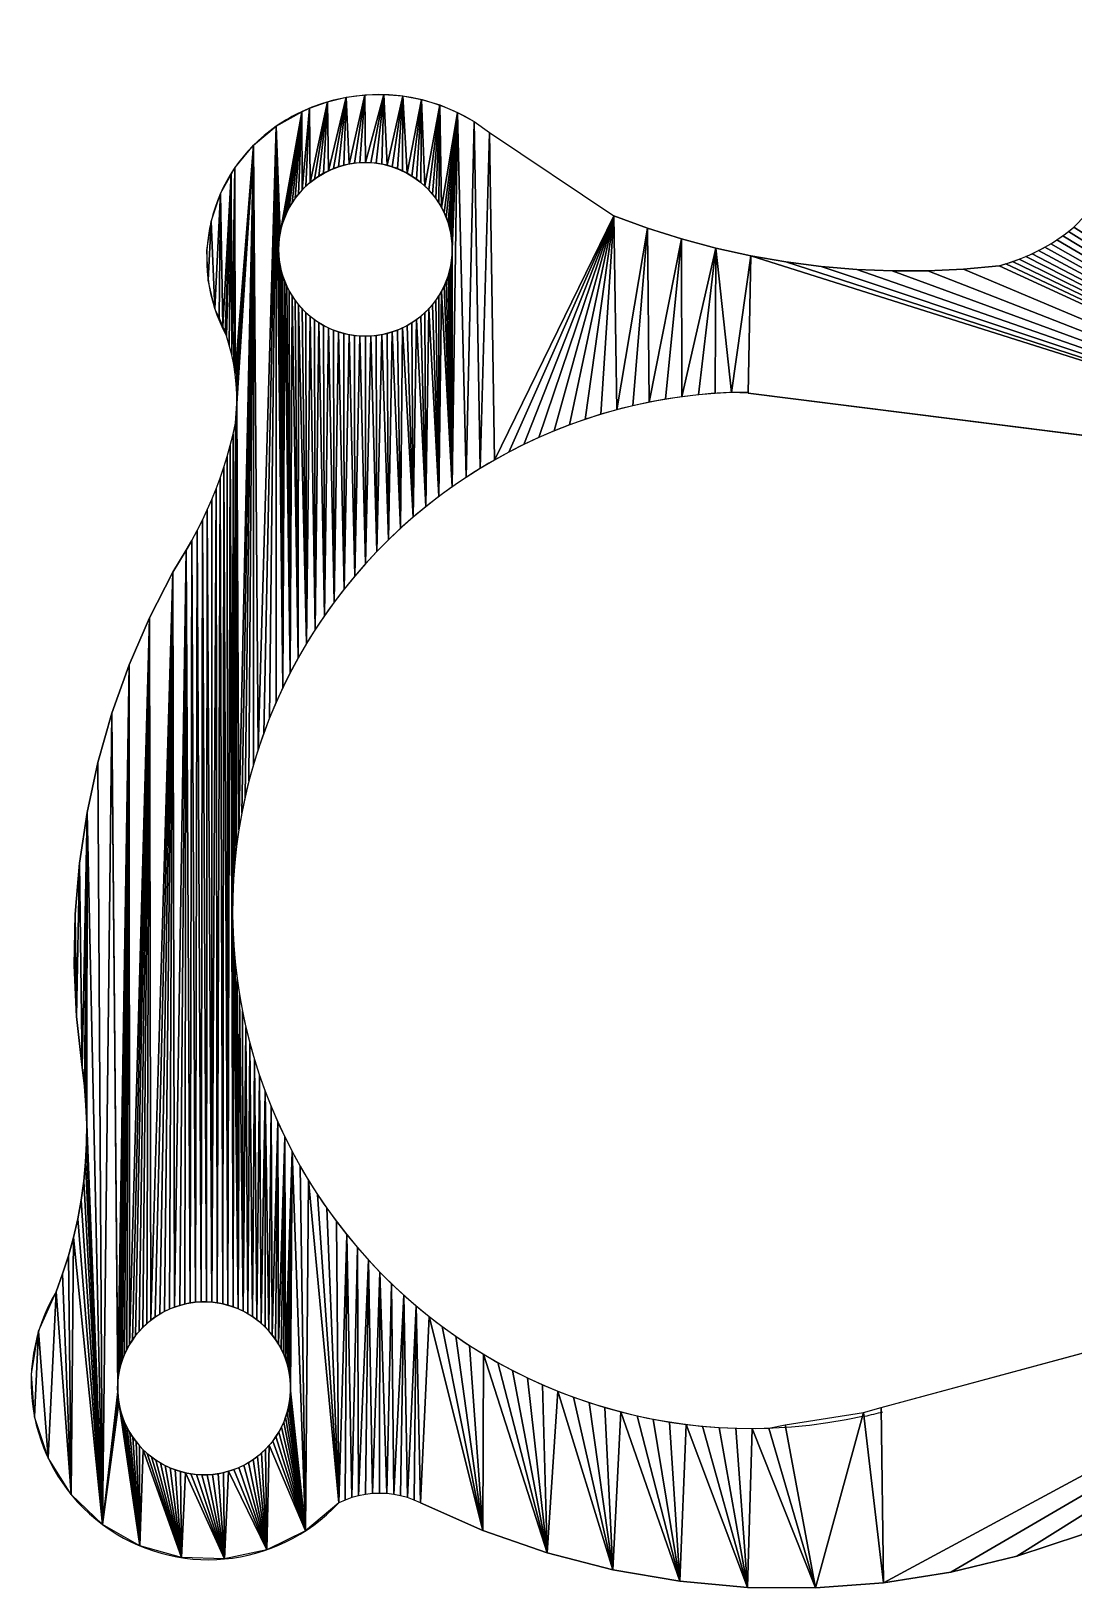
# Model space of a CAD drawing. Extents: x 1.808 to 2.397, y 1.744 to 2.03.
# Drawn here: x 1.8179 to 1.8911, y 1.9181 to 2.0275 of the extents above; entities that cross this region are included whole.
import ezdxf

# ---------------------------------------------------------------- set-up
doc = ezdxf.new("R2010")
doc.units = 0
doc.header["$MEASUREMENT"] = 0
doc.layers.get('0').update_dxf_attribs({"color": 13, "linetype": 'CONTINUOUS'})

msp = doc.modelspace()

# ---------------------------------------------------------------- linework, layer by layer
for p, q in [((1.848998018759674, 2.021133416257019), (1.850093507862874, 2.020367829592129)), ((1.850093507862874, 2.020367829592129), (1.858826187484876, 2.014502253714623)), ((1.861177695088287, 2.013643285946933), (1.858826187484876, 2.014502253714623)), ((1.891971176921931, 2.014588308303705), (1.891122952874388, 2.013717543570734)), ((1.86356498008532, 2.01288943982352), (1.861177695088287, 2.013643285946933)), ((1.865983345703889, 2.012242198469964), (1.86356498008532, 2.01288943982352)), ((1.868428034023541, 2.011702835276378), (1.865983345703889, 2.012242198469964)), ((1.870894235336231, 2.011272411392137), (1.868428034023541, 2.011702835276378)), ((1.873377097609005, 2.010951773638168), (1.870894235336231, 2.011272411392137)), ((1.875871736029944, 2.010741552840891), (1.873377097609005, 2.010951773638168)), ((1.8783732426186, 2.010642162591129), (1.875871736029944, 2.010741552840891)), ((1.880876695882011, 2.010653798430412), (1.8783732426186, 2.010642162591129)), ((1.883377170497303, 2.010776437466247), (1.880876695882011, 2.010653798430412)), ((1.885869747001833, 2.011009838417185), (1.883377170497303, 2.010776437466247)), ((1.831804529798362, 2.005421001916003), (1.831610786232863, 2.006087660494507)), ((1.831978079646193, 2.004752252519139), (1.831804529798362, 2.005421001916003)), ((1.832118446024368, 2.004075759662291), (1.831978079646193, 2.004752252519139)), ((1.832225287503031, 2.003393168859595), (1.832118446024368, 2.004075759662291)), ((1.832298344198928, 2.002706140457946), (1.832225287503031, 2.003393168859595)), ((1.83233743840756, 2.00201634559834), (1.832298344198928, 2.002706140457946)), ((1.832342475035427, 2.001325462150957), (1.83233743840756, 2.00201634559834)), ((1.868251056157598, 2.002047938283176), (1.919238090084329, 1.99562916585069)), ((1.832250409416216, 1.999947150125369), (1.832342475035427, 2.001325462150957)), ((1.831880864400223, 1.998385439207369), (1.832076487463322, 1.999163727117848)), ((1.832076487463322, 1.999163727117848), (1.832250409416216, 1.999947150125369)), ((1.831663691290162, 1.997612887400253), (1.831880864400223, 1.998385439207369)), ((1.831425135837673, 1.996846668273305), (1.831663691290162, 1.997612887400253)), ((1.83088463114022, 1.995335589459254), (1.831165382259076, 1.996087373513137)), ((1.831165382259076, 1.996087373513137), (1.831425135837673, 1.996846668273305)), ((1.830583099281589, 1.994591896651272), (1.83088463114022, 1.995335589459254)), ((1.829918640603225, 1.993131075247064), (1.830261019530887, 1.993856869380621)), ((1.830261019530887, 1.993856869380621), (1.830583099281589, 1.994591896651272)), ((1.829556226889064, 1.992415074720388), (1.829918640603225, 1.993131075247064)), ((1.829174058250045, 1.991709420707601), (1.828772429802875, 1.991014658125968)), ((1.829174058250045, 1.991709420707601), (1.829556226889064, 1.992415074720388)), ((1.828772429802875, 1.991014658125968), (1.827850444323914, 1.989469697647353)), ((1.827850444323914, 1.989469697647353), (1.826210700717329, 1.986266717578691)), ((1.826210700717329, 1.986266717578691), (1.824782085346772, 1.982964158186554)), ((1.824782085346772, 1.982964158186554), (1.8235706105607, 1.97957591833992)), ((1.8235706105607, 1.97957591833992), (1.822581374868277, 1.976116257495212)), ((1.822581374868277, 1.976116257495212), (1.821818541482226, 1.972599735685139)), ((1.821818541482226, 1.972599735685139), (1.821285320797888, 1.969041152242619)), ((1.821285320797888, 1.969041152242619), (1.820983956882228, 1.965455483517551)), ((1.820983956882228, 1.965455483517551), (1.820915718029646, 1.961857819848641)), ((1.820915718029646, 1.961857819848641), (1.821080891424338, 1.958263302055493)), ((1.821080891424338, 1.958263302055493), (1.821478781931685, 1.954687057718238)), ((1.821478781931685, 1.954687057718238), (1.821640995277386, 1.953360091381957)), ((1.821640995277386, 1.953360091381957), (1.821745735228256, 1.952027356460889)), ((1.821745735228256, 1.952027356460889), (1.8217928062434, 1.950691341061771)), ((1.8217928062434, 1.950691341061771), (1.821782120445096, 1.94935453941573)), ((1.821782120445096, 1.94935453941573), (1.821713697782852, 1.948019447221747)), ((1.821713697782852, 1.948019447221747), (1.821587665996165, 1.946688556987398)), ((1.821587665996165, 1.946688556987398), (1.821404260376038, 1.945364353375543)), ((1.821404260376038, 1.945364353375543), (1.821163823325715, 1.94404930856567)), ((1.821163823325715, 1.94404930856567), (1.82086680372144, 1.942745877638529)), ((1.82086680372144, 1.942745877638529), (1.820513756074442, 1.941456493992713)), ((1.877601841973346, 1.930793670463733), (1.923628895144103, 1.94324128348556)), ((1.820513756074442, 1.941456493992713), (1.820105339495711, 1.94018356480169)), ((1.820105339495711, 1.94018356480169), (1.819642316465482, 1.938929466519808)), ((1.839945372455462, 1.924294366475497), (1.839492199689307, 1.924092462804315)), ((1.84041260138687, 1.924461183063638), (1.839945372455462, 1.924294366475497)), ((1.840891174426945, 1.92459194427247), (1.84041260138687, 1.924461183063638)), ((1.841378313671588, 1.924685891091214), (1.840891174426945, 1.92459194427247)), ((1.84187119149368, 1.924742478200281), (1.841378313671588, 1.924685891091214)), ((1.842366946956209, 1.924761377136615), (1.84187119149368, 1.924742478200281)), ((1.842862702418739, 1.924742478200281), (1.842366946956209, 1.924761377136615)), ((1.843355580240831, 1.924685891091214), (1.842862702418739, 1.924742478200281)), ((1.843842719485473, 1.92459194427247), (1.843355580240831, 1.924685891091214)), ((1.844321292525549, 1.924461183063638), (1.843842719485473, 1.92459194427247)), ((1.844788521456956, 1.924294366475497), (1.844321292525549, 1.924461183063638)), ((1.845241694223111, 1.924092462804315), (1.844788521456956, 1.924294366475497)), ((1.845241694223111, 1.924092462804315), (1.849610449191661, 1.922160640324412)), ((1.849610449191661, 1.922160640324412), (1.854122429724958, 1.920592204882245)), ((1.887113589099638, 1.920348623599636), (1.8916482367184, 1.921850265715036)), ((1.854122429724958, 1.920592204882245), (1.858747468160777, 1.919397643231975)), ((1.858747468160777, 1.919397643231975), (1.863454640917715, 1.918584942361158)), ((1.882471416394388, 1.919222483890841), (1.887113589099638, 1.920348623599636)), ((1.863454640917715, 1.918584942361158), (1.868212475254101, 1.918159536088755)), ((1.872989159698648, 1.918124268733934), (1.877752756745906, 1.918479376098611)), ((1.877752756745906, 1.918479376098611), (1.882471416394388, 1.919222483890841)), ((1.868212475254101, 1.918159536088755), (1.872989159698648, 1.918124268733934))]:
    msp.add_line(p, q)
for centre, radius in [((1.841370144208369, 2.012157711867509), 0.006099062001849362), ((1.830043268504168, 1.932141873195938), 0.006075668495410443)]:
    msp.add_circle(centre, radius)
at = {"extrusion": (0, 0, -1)}
msp.add_arc((-1.842299899921748, 2.010382411524709), 0.01266684249215758, 64.77166343660913, 121.9238387086679, dxfattribs=at)
for centre, radius, start, end in [((1.841522183535898, 2.01150952612846), 0.01129745207784717, 114.0966514919347, 124.6059272677603), ((1.841522183535898, 2.01150952612846), 0.01129745207784717, 124.6059272677603, 208.6801334743714), ((1.8825396418775, 2.023920271932646), 0.01333300017611411, 284.4635547701477, 310.0730982979246), ((1.868437127745369, 1.965726226544562), 0.03640000000000004, 90.29351654684848, 282.6380870230505), ((1.830353923487112, 1.93256341546807), 0.01246054296486203, 149.2764189228449, 317.1702560084745)]:
    msp.add_arc(centre, radius, start, end)
at = {"extrusion": (-1.527949145747575e-24, -1.967321923552425e-25, -1)}
msp.add_arc((-1.868335633622582, 1.96564952567113), 0.03639851087646802, 255.1126156812109, 257.1781682881257, dxfattribs=at)

# ---------------------------------------------------------------- meshes
mesh = msp.add_polyface()
corners = [(1.851446818323329, 1.997917675498334), (1.858826187484876, 2.014502253714623), (1.852486576241562, 1.998445332686454), (1.853542700745983, 1.998939417363271), (1.854614108165427, 1.999399422557007), (1.855699699147193, 1.999824876264256), (1.856798359785072, 2.000215341934296), (1.857908962762304, 2.000570418917027), (1.859030368508303, 2.000889742874074), (1.861177695088287, 2.013643285946933), (1.860161426367946, 2.001172986152624), (1.861300975782243, 2.001419858121626), (1.86356498008532, 2.01288943982352), (1.862447847479166, 2.001630105470005), (1.863600864673419, 2.001803512466578), (1.865983345703889, 2.012242198469964), (1.864758844273917, 2.001939901181412), (1.865920598097735, 2.002039131668396), (1.867084934089284, 2.002101102108836), (1.868428034023541, 2.011702835276378), (1.868251056157598, 2.002047938283176), (1.919238090084329, 1.99562916585069), (1.870894235336231, 2.011272411392137), (1.873377097609005, 2.010951773638168), (1.875871736029944, 2.010741552840891), (1.8783732426186, 2.010642162591129), (1.880876695882011, 2.010653798430412), (1.883377170497303, 2.010776437466247), (1.885869747001833, 2.011009838417185), (1.886348208310542, 2.011142802878825), (1.886821386295283, 2.011293492515984), (1.88728862455354, 2.011461698288808), (1.887749274922511, 2.011647186858689), (1.888202698378256, 2.011849700911957), (1.888648265922159, 2.01206895951683), (1.889085359453491, 2.012304658513131), (1.889513372626856, 2.012556470934224), (1.889931711693319, 2.012824047460588), (1.890339796324074, 2.013107016904402), (1.890737060415482, 2.013404986724464), (1.891122952874388, 2.013717543570734), (1.891971176921931, 2.014588308303705), (1.903064305110369, 2.014186760886326), (1.896137423435542, 2.020547172420045), (1.896664036053674, 2.021642797540899), (1.902822115351374, 2.014483661260035), (1.902599046027262, 2.014795182989463), (1.897139352990406, 2.022761631337616), (1.90239597749074, 2.015120096640676), (1.902213711160549, 2.015457119927925), (1.89778631245979, 2.024114437092585), (1.902052966358627, 2.015804922774265), (1.901914377471268, 2.016162132560762), (1.898609499691913, 2.025367833576774), (1.901798491445496, 2.016527339543579), (1.901705765630511, 2.016899102417605), (1.899593927854145, 2.026499001627554), (1.901636565972743, 2.017275954004615), (1.901591165571625, 2.017656407043568), (1.900721674583844, 2.027487347356212), (1.901572384605998, 2.018422103292304), (1.901569743601801, 2.018038960060124)]
mesh.append_faces([[corners[k] for k in face] for face in [(0, 1, 2), (2, 1, 3), (3, 1, 4), (4, 1, 5), (5, 1, 6), (6, 1, 7), (7, 1, 8), (8, 9, 10), (10, 9, 11), (11, 12, 13), (13, 12, 14), (14, 15, 16), (16, 15, 17), (17, 15, 18), (18, 19, 20), (20, 19, 21), (42, 44, 45), (45, 44, 46), (46, 47, 48), (48, 47, 49), (49, 50, 51), (51, 50, 52), (52, 53, 54), (54, 53, 55), (55, 56, 57), (57, 56, 58)]], dxfattribs={"vtx0": -1, "vtx1": -1})
mesh.append_faces([[corners[k] for k in face] for face in [(8, 1, 9), (11, 9, 12), (14, 12, 15), (18, 15, 19), (21, 19, 22), (21, 22, 23), (21, 23, 24), (21, 24, 25), (21, 25, 26), (21, 26, 27), (21, 27, 28), (21, 28, 29), (21, 29, 30), (21, 30, 31), (21, 31, 32), (21, 32, 33), (21, 33, 34), (21, 34, 35), (21, 35, 36), (21, 36, 37), (21, 37, 38), (21, 38, 39), (21, 39, 40), (21, 40, 41), (42, 43, 44), (46, 44, 47), (49, 47, 50), (52, 50, 53), (55, 53, 56), (58, 56, 59), (59, 60, 61)]], dxfattribs={"vtx0": -1, "vtx2": -1})
mesh = msp.add_polyface()
corners = [(1.835106034052538, 2.020808206102436), (1.835283117312182, 2.012540675139247), (1.835271082206519, 2.012157711867509), (1.835319175132106, 2.012922127029909), (1.835379113362549, 2.013300562123157), (1.836909692435588, 2.021822496083852), (1.835462695454698, 2.013674486908559), (1.835569591548222, 2.014042425675827), (1.835699379773074, 2.014402926338734), (1.835851547914428, 2.014754566165869), (1.836025495434147, 2.015095957395474), (1.836220535840839, 2.015425752712338), (1.836435899399127, 2.015742650565013), (1.836670736167433, 2.016045400302452), (1.836924119352322, 2.016332807109754), (1.837450547169696, 2.022084235169223), (1.837195048966124, 2.016603736723555), (1.837482455773426, 2.016857119908445), (1.838710495623276, 2.022530048146836), (1.837785205510863, 2.017091956676751), (1.838102103363541, 2.017307320235039), (1.838431898680403, 2.017502360641731), (1.838773289910009, 2.017676308161449), (1.840010403611289, 2.022840625897786), (1.839124929737144, 2.017828476302804), (1.83948543040005, 2.017958264527656), (1.839853369167316, 2.018065160621179), (1.840227293952723, 2.018148742713329), (1.841335799730214, 2.023012510872767), (1.840605729045969, 2.018208680943772), (1.840987180936631, 2.018244738763696), (1.841370144208369, 2.018256773869358), (1.842671928826423, 2.023043789538781), (1.841753107480107, 2.018244738763696), (1.84213455937077, 2.018208680943772), (1.842512994464015, 2.018148742713329), (1.842886919249422, 2.018065160621179), (1.844003916259952, 2.022934113681798), (1.830530331473381, 2.014119432580229), (1.830325585873265, 2.010003330844843), (1.830238682364923, 2.012070796808139), (1.830788126453844, 2.007986396552292), (1.831190748599733, 2.016080508037311), (1.831089398122225, 2.007364640420582), (1.83135964796685, 2.006728786406701), (1.831929368853032, 2.017406409241974), (1.831509679589717, 2.006321019209639), (1.831610786232863, 2.006087660494507), (1.831804529798362, 2.005421001916003), (1.831978079646193, 2.004752252519139), (1.832197777267231, 2.017888230635496), (1.832118446024368, 2.004075759662291), (1.832225287503031, 2.003393168859595), (1.833517632453698, 2.019481952699065), (1.832298344198928, 2.002706140457946), (1.83233743840756, 2.00201634559834), (1.832342475035427, 2.001325462150957), (1.83384341281777, 1.977050310944991), (1.835574067673913, 1.981378040584471), (1.835283117312182, 2.011774748595771), (1.835319175132106, 2.011393296705108)]
mesh.append_faces([[corners[k] for k in face] for face in [(38, 39, 40)]], dxfattribs={"vtx0": -1})
mesh.append_faces([[corners[k] for k in face] for face in [(1, 0, 3), (3, 0, 4), (4, 5, 6), (6, 5, 7), (7, 5, 8), (8, 5, 9), (9, 5, 10), (10, 5, 11), (11, 5, 12), (12, 5, 13), (13, 5, 14), (14, 15, 16), (16, 15, 17), (17, 18, 19), (19, 18, 20), (20, 18, 21), (21, 18, 22), (22, 23, 24), (24, 23, 25), (25, 23, 26), (26, 23, 27), (27, 28, 29), (29, 28, 30), (30, 28, 31), (31, 32, 33), (33, 32, 34), (34, 32, 35), (35, 32, 36), (39, 38, 41), (41, 42, 43), (43, 42, 44), (44, 45, 46), (46, 45, 47), (47, 45, 48), (48, 45, 49), (49, 50, 51), (51, 50, 52), (52, 53, 54), (54, 53, 55), (55, 53, 56)]], dxfattribs={"vtx0": -1, "vtx1": -1})
mesh.append_faces([[corners[k] for k in face] for face in [(58, 0, 2)]], dxfattribs={"vtx0": -1, "vtx1": -1, "vtx2": -1})
mesh.append_faces([[corners[k] for k in face] for face in [(0, 1, 2), (4, 0, 5), (14, 5, 15), (17, 15, 18), (22, 18, 23), (27, 23, 28), (31, 28, 32), (36, 32, 37), (41, 38, 42), (44, 42, 45), (49, 45, 50), (52, 50, 53), (57, 53, 0), (58, 2, 59), (58, 59, 60)]], dxfattribs={"vtx0": -1, "vtx2": -1})
mesh = msp.add_polyface()
corners = [(1.842886919249422, 2.018065160621179), (1.844003916259952, 2.022934113681798), (1.843254858016687, 2.017958264527656), (1.843615358679594, 2.017828476302804), (1.843966998506729, 2.017676308161449), (1.844308389736334, 2.017502360641731), (1.845316933498463, 2.022684704283301), (1.844638185053198, 2.017307320235038), (1.844955082905874, 2.017091956676751), (1.845257832643312, 2.016857119908445), (1.845545239450614, 2.016603736723555), (1.846596363197909, 2.022298337927543), (1.845816169064415, 2.016332807109754), (1.846069552249305, 2.016045400302452), (1.846304389017612, 2.015742650565013), (1.846519752575898, 2.015425752712338), (1.846714792982591, 2.015095957395474), (1.847827961932115, 2.021779315890837), (1.846888740502309, 2.014754566165869), (1.847040908643664, 2.014402926338734), (1.847170696868516, 2.014042425675827), (1.847277592962039, 2.013674486908562), (1.84736117505419, 2.013300562123154), (1.847421113284632, 2.012922127029909), (1.847457171104556, 2.012540675139247), (1.847469206210218, 2.012157711867509), (1.847472515304825, 1.995482654845314), (1.848436322345445, 1.996138851938538), (1.848998018759674, 2.021133416257019), (1.849420651868018, 1.996763843160631), (1.850093507862874, 2.020367829592129), (1.850424493868976, 1.997356987218864), (1.858826187484876, 2.014502253714623), (1.851446818323329, 1.997917675498334), (1.843841953861524, 1.992559739576281), (1.843254858016687, 2.006357159207361), (1.843615358679594, 2.006486947432214), (1.843966998506729, 2.006639115573568), (1.844714007178125, 1.993333717385853), (1.844308389736334, 2.006813063093286), (1.844638185053198, 2.007008103499979), (1.844955082905874, 2.007223467058266), (1.845610402380164, 1.994079367624547), (1.845257832643312, 2.007458303826573), (1.845545239450614, 2.007711687011462), (1.845816169064415, 2.007982616625263), (1.846530219691965, 1.994795925193494), (1.846069552249305, 2.008270023432566), (1.846304389017611, 2.008572773170004), (1.846519752575899, 2.00888967102268), (1.846714792982591, 2.009219466339543), (1.846888740502309, 2.009560857569149), (1.847040908643664, 2.009912497396284), (1.847170696868516, 2.01027299805919), (1.847277592962039, 2.010640936826456), (1.84736117505419, 2.011014861611863), (1.847421113284632, 2.011393296705108), (1.847457171104556, 2.011774748595771)]
mesh.append_faces([[corners[k] for k in face] for face in [(0, 1, 2), (2, 1, 3), (3, 1, 4), (4, 1, 5), (5, 6, 7), (7, 6, 8), (8, 6, 9), (9, 6, 10), (10, 11, 12), (12, 11, 13), (13, 11, 14), (14, 11, 15), (15, 11, 16), (16, 17, 18), (18, 17, 19), (19, 17, 20), (20, 17, 21), (21, 17, 22), (22, 17, 23), (23, 17, 24), (24, 17, 25), (26, 17, 27), (27, 28, 29), (29, 30, 31), (31, 32, 33), (34, 37, 38), (38, 41, 42), (42, 45, 46), (46, 50, 26)]], dxfattribs={"vtx0": -1, "vtx1": -1})
mesh.append_faces([[corners[k] for k in face] for face in [(25, 17, 26)]], dxfattribs={"vtx0": -1, "vtx1": -1, "vtx2": -1})
mesh.append_faces([[corners[k] for k in face] for face in [(5, 1, 6), (10, 6, 11), (16, 11, 17), (27, 17, 28), (29, 28, 30), (31, 30, 32), (34, 35, 36), (34, 36, 37), (38, 37, 39), (38, 39, 40), (38, 40, 41), (42, 41, 43), (42, 43, 44), (42, 44, 45), (46, 45, 47), (46, 47, 48), (46, 48, 49), (46, 49, 50), (26, 50, 51), (26, 51, 52), (26, 52, 53), (26, 53, 54), (26, 54, 55), (26, 55, 56), (26, 56, 57), (26, 57, 25)]], dxfattribs={"vtx0": -1, "vtx2": -1})
mesh = msp.add_polyface()
corners = [(1.832342475035427, 2.001325462150957), (1.833517632453698, 2.019481952699065), (1.832480175600033, 1.971388169004358), (1.832679966065048, 1.9725369084904), (1.83291644633783, 1.973678659652996), (1.833189373770045, 1.974812250960941), (1.833498468315554, 1.975936519255717), (1.83384341281777, 1.977050310944991), (1.835106034052538, 2.020808206102436), (1.834223853335077, 1.978152483186292), (1.834639399504015, 1.979241905059665), (1.835089624939816, 1.98031745872809), (1.835574067673913, 1.981378040584471), (1.835319175132106, 2.011393296705108), (1.835379113362548, 2.011014861611863), (1.835462695454699, 2.010640936826456), (1.835569591548222, 2.01027299805919), (1.835699379773074, 2.009912497396284), (1.836092230627961, 1.982422562384031), (1.835851547914428, 2.009560857569149), (1.836025495434147, 2.009219466339543), (1.836220535840839, 2.00888967102268), (1.836643582123878, 1.98344995236094), (1.836435899399127, 2.008572773170004), (1.836670736167433, 2.008270023432566), (1.837227556429387, 1.984459156328039), (1.836924119352322, 2.007982616625263), (1.837195048966124, 2.007711687011462), (1.837482455773426, 2.007458303826573), (1.837843554338514, 1.985449138758517), (1.837785205510864, 2.007223467058266), (1.83810210336354, 2.007008103499979), (1.838490943786411, 1.986418883848453), (1.838431898680404, 2.006813063093286), (1.838773289910009, 2.006639115573568), (1.839169060497917, 1.987367396559111), (1.839124929737144, 2.006486947432214), (1.83948543040005, 2.006357159207361), (1.839877208669152, 1.988293703637935), (1.839853369167316, 2.006250263113839), (1.840227293952723, 2.006166681021688), (1.840614661681474, 1.989196854617185), (1.840605729045969, 2.006106742791245), (1.840987180936631, 2.006070684971322), (1.841380662847049, 1.990075922789196), (1.841370144208369, 2.006058649865659), (1.841753107480107, 2.006070684971322), (1.842174426185272, 1.990930006157256), (1.84213455937077, 2.006106742791245), (1.842512994464015, 2.006166681021688), (1.842995137229253, 1.991758228361131), (1.842886919249422, 2.006250263113839), (1.843254858016687, 2.006357159207361), (1.843841953861524, 1.992559739576281), (1.832076487463322, 1.999163727117848), (1.832037417118112, 1.96558108436623), (1.831880864400223, 1.998385439207369), (1.832102803610003, 1.967911836213774), (1.832250409416216, 1.999947150125369), (1.8321914462424, 1.969074445830295), (1.832317279944342, 1.970233619896671)]
mesh.append_faces([[corners[k] for k in face] for face in [(2, 1, 3), (3, 1, 4), (4, 1, 5), (5, 1, 6), (6, 1, 7), (7, 8, 9), (9, 8, 10), (10, 8, 11), (11, 8, 12), (12, 17, 18), (18, 21, 22), (22, 24, 25), (25, 28, 29), (29, 31, 32), (32, 34, 35), (35, 37, 38), (38, 40, 41), (41, 43, 44), (44, 46, 47), (47, 49, 50), (50, 52, 53), (54, 55, 56), (57, 58, 59), (59, 58, 60), (60, 0, 2)]], dxfattribs={"vtx0": -1, "vtx1": -1})
mesh.append_faces([[corners[k] for k in face] for face in [(0, 1, 2)]], dxfattribs={"vtx0": -1, "vtx1": -1, "vtx2": -1})
mesh.append_faces([[corners[k] for k in face] for face in [(12, 13, 14), (12, 14, 15), (12, 15, 16), (12, 16, 17), (18, 17, 19), (18, 19, 20), (18, 20, 21), (22, 21, 23), (22, 23, 24), (25, 24, 26), (25, 26, 27), (25, 27, 28), (29, 28, 30), (29, 30, 31), (32, 31, 33), (32, 33, 34), (35, 34, 36), (35, 36, 37), (38, 37, 39), (38, 39, 40), (41, 40, 42), (41, 42, 43), (44, 43, 45), (44, 45, 46), (47, 46, 48), (47, 48, 49), (50, 49, 51), (50, 51, 52), (57, 54, 58), (60, 58, 0)]], dxfattribs={"vtx0": -1, "vtx2": -1})
mesh = msp.add_polyface()
corners = [(1.82289382883086, 1.922582828376173), (1.821818541482226, 1.972599735685139), (1.822581374868277, 1.976116257495212), (1.8235706105607, 1.97957591833992), (1.820983956882228, 1.965455483517551), (1.821080891424338, 1.958263302055493), (1.820915718029646, 1.961857819848641), (1.821285320797888, 1.969041152242619), (1.821478781931685, 1.954687057718238), (1.821640995277386, 1.953360091381957), (1.821745735228256, 1.952027356460889), (1.8217928062434, 1.950691341061771), (1.824782085346772, 1.982964158186554), (1.823969873494853, 1.932308068042274), (1.82431848363642, 1.934176716158952), (1.824457549038462, 1.934532163077219), (1.824618658723363, 1.934878176613344), (1.824801176864799, 1.93521339120998), (1.826210700717329, 1.986266717578691), (1.825004383147053, 1.935536483928257), (1.825227475607764, 1.935846179668824), (1.82546957380291, 1.936141256204079), (1.825729722281519, 1.936420549001745), (1.826006894356398, 1.936682955820746), (1.826299996155994, 1.936927441061251), (1.827850444323914, 1.989469697647353), (1.826607870941409, 1.937153039851709), (1.826929303671522, 1.937358861856762), (1.827263025798193, 1.937544094790985), (1.827607720272652, 1.937708007624613), (1.827962026743286, 1.937849953468576), (1.828772429802875, 1.991014658125968), (1.828324546924321, 1.937969372127477), (1.828693850114222, 1.938065792310426), (1.829068478842017, 1.938138833491012), (1.829174058250045, 1.991709420707601), (1.82944695461927, 1.938188207409063), (1.829556226889064, 1.992415074720388), (1.829827783774997, 1.938213719208282), (1.829918640603225, 1.993131075247064), (1.830209463350504, 1.938215268205253), (1.830261019530887, 1.993856869380621), (1.83059048703088, 1.938192848286793), (1.830583099281589, 1.994591896651272), (1.83088463114022, 1.995335589459254), (1.830969351089732, 1.938146547934076), (1.831165382259076, 1.996087373513137), (1.831344560323705, 1.938076549873444), (1.831425135837673, 1.996846668273305), (1.83171463395337, 1.937983130355261), (1.831663691290162, 1.997612887400253), (1.831880864400223, 1.998385439207369), (1.832078111467181, 1.937866658063686), (1.832037417118112, 1.96558108436623), (1.832060740350571, 1.964415333679534), (1.832121388767639, 1.96325092807743), (1.832433558385449, 1.937727592661645), (1.832219300139019, 1.962089062336452), (1.832354373999541, 1.960930928627027), (1.83252647175224, 1.959777715290207), (1.832076487463322, 1.999163727117848), (1.832051443001828, 1.966746983980814), (1.832102803610003, 1.967911836213774)]
mesh.append_faces([[corners[k] for k in face] for face in [(4, 5, 6)]], dxfattribs={"vtx0": -1})
mesh.append_faces([[corners[k] for k in face] for face in [(5, 7, 8), (8, 1, 9), (9, 1, 10), (10, 1, 11), (12, 13, 3), (14, 12, 15), (15, 12, 16), (16, 12, 17), (17, 18, 19), (19, 18, 20), (20, 18, 21), (21, 18, 22), (22, 18, 23), (23, 18, 24), (24, 25, 26), (26, 25, 27), (27, 25, 28), (28, 25, 29), (29, 25, 30), (30, 31, 32), (32, 31, 33), (33, 31, 34), (34, 35, 36), (36, 37, 38), (38, 39, 40), (40, 41, 42), (42, 44, 45), (45, 46, 47), (47, 48, 49), (49, 51, 52), (53, 60, 61), (61, 60, 62)]], dxfattribs={"vtx0": -1, "vtx1": -1})
mesh.append_faces([[corners[k] for k in face] for face in [(52, 51, 53)]], dxfattribs={"vtx0": -1, "vtx1": -1, "vtx2": -1})
mesh.append_faces([[corners[k] for k in face] for face in [(0, 1, 2), (0, 2, 3), (5, 4, 7), (8, 7, 1), (17, 12, 18), (24, 18, 25), (30, 25, 31), (34, 31, 35), (36, 35, 37), (38, 37, 39), (40, 39, 41), (42, 41, 43), (42, 43, 44), (45, 44, 46), (47, 46, 48), (49, 48, 50), (49, 50, 51), (52, 53, 54), (52, 54, 55), (56, 55, 57), (56, 57, 58), (56, 58, 59)]], dxfattribs={"vtx0": -1, "vtx2": -1})
mesh = msp.add_polyface()
corners = [(1.81842096361795, 1.93615083790488), (1.818132801193427, 1.930132510109576), (1.817907639357086, 1.933159353664392), (1.819083089405786, 1.927249901556317), (1.819642316465482, 1.938929466519808), (1.820702119725107, 1.924682564300911), (1.820105339495711, 1.94018356480169), (1.820513756074442, 1.941456493992713), (1.82086680372144, 1.942745877638529), (1.82289382883086, 1.922582828376173), (1.821163823325715, 1.94404930856567), (1.821404260376038, 1.945364353375543), (1.821587665996165, 1.946688556987398), (1.821713697782852, 1.948019447221747), (1.821782120445096, 1.94935453941573), (1.8217928062434, 1.950691341061771), (1.821818541482226, 1.972599735685139), (1.8235706105607, 1.97957591833992), (1.823971422491824, 1.931926388466767), (1.823996934291044, 1.93154555931104), (1.824046308209095, 1.931167083533787), (1.825528174158792, 1.921075279222387), (1.823969873494853, 1.932308068042274), (1.82411934938968, 1.930792454805991), (1.824215769572629, 1.93042315161609), (1.82433518823153, 1.930060631435056), (1.824477134075493, 1.929706324964422), (1.824641046909121, 1.929361630489963), (1.824826279843344, 1.929027908363292), (1.825032101848397, 1.92870647563318), (1.825257700638856, 1.928398600847764), (1.82550218587936, 1.928105499048168), (1.825764592698361, 1.927828326973289), (1.8284488498284, 1.920249365552057), (1.826043885496028, 1.927568178494679), (1.826338962031282, 1.927326080299534), (1.826648657771849, 1.927102987838823), (1.826971750490127, 1.926899781556569), (1.827306965086762, 1.926717263415132), (1.827652978622887, 1.926556153730232), (1.828008425541155, 1.92641708832819), (1.828371903054967, 1.926300616036616), (1.828741976684632, 1.926207196518432), (1.831482560874382, 1.920154092012409), (1.829117185918605, 1.9261371984578), (1.829496049977456, 1.926090898105083), (1.829877073657832, 1.926068478186623), (1.830258753233339, 1.926070027183594), (1.830639582389066, 1.926095538982813), (1.831018058166319, 1.926144912900865), (1.831392686894115, 1.92621795408145), (1.831761990084016, 1.926314374264399), (1.834449305506086, 1.920795111550434), (1.824782085346772, 1.982964158186554), (1.823992293413313, 1.93268909172265), (1.82403859376603, 1.933067955781502), (1.824108591826663, 1.933443165015475), (1.824202011344845, 1.93381323864514), (1.82431848363642, 1.934176716158952), (1.832078111467181, 1.937866658063686), (1.832121388767639, 1.96325092807743), (1.832433558385449, 1.937727592661645)]
mesh.append_faces([[corners[k] for k in face] for face in [(0, 1, 2)]], dxfattribs={"vtx0": -1})
mesh.append_faces([[corners[k] for k in face] for face in [(1, 0, 3), (3, 4, 5), (5, 8, 9), (9, 20, 21), (18, 17, 22), (21, 32, 33), (33, 42, 43), (43, 51, 52), (22, 53, 54), (54, 53, 55), (55, 53, 56), (56, 53, 57), (57, 53, 58), (59, 60, 61)]], dxfattribs={"vtx0": -1, "vtx1": -1})
mesh.append_faces([[corners[k] for k in face] for face in [(9, 15, 16), (9, 17, 18)]], dxfattribs={"vtx0": -1, "vtx1": -1, "vtx2": -1})
mesh.append_faces([[corners[k] for k in face] for face in [(3, 0, 4), (5, 4, 6), (5, 6, 7), (5, 7, 8), (9, 8, 10), (9, 10, 11), (9, 11, 12), (9, 12, 13), (9, 13, 14), (9, 14, 15), (9, 18, 19), (9, 19, 20), (21, 20, 23), (21, 23, 24), (21, 24, 25), (21, 25, 26), (21, 26, 27), (21, 27, 28), (21, 28, 29), (21, 29, 30), (21, 30, 31), (21, 31, 32), (33, 32, 34), (33, 34, 35), (33, 35, 36), (33, 36, 37), (33, 37, 38), (33, 38, 39), (33, 39, 40), (33, 40, 41), (33, 41, 42), (43, 42, 44), (43, 44, 45), (43, 45, 46), (43, 46, 47), (43, 47, 48), (43, 48, 49), (43, 49, 50), (43, 50, 51)]], dxfattribs={"vtx0": -1, "vtx2": -1})
mesh = msp.add_polyface()
corners = [(1.834449305506086, 1.920795111550434), (1.831761990084016, 1.926314374264399), (1.83212451026505, 1.9264337929233), (1.832478816735684, 1.926575738767263), (1.832823511210144, 1.926739651600891), (1.833157233336815, 1.926924884535115), (1.833478666066927, 1.927130706540167), (1.833786540852342, 1.927356305330626), (1.834079642651938, 1.92760079057113), (1.834356814726817, 1.927863197390132), (1.834616963205426, 1.928142490187797), (1.837173055308799, 1.922134390001727), (1.834859061400573, 1.928437566723053), (1.835082153861283, 1.928747262463619), (1.835285360143537, 1.929070355181896), (1.835467878284974, 1.929405569778532), (1.835628987969874, 1.929751583314658), (1.835768053371917, 1.930107030232925), (1.835884525663491, 1.930470507746736), (1.835977945181674, 1.930840581376402), (1.836047943242307, 1.931215790610374), (1.836094243595023, 1.931594654669226), (1.836116663513483, 1.931975678349602), (1.83622640879706, 1.948772478143897), (1.836785935971155, 1.947749517744785), (1.837377939888014, 1.946745002936966), (1.839492199689307, 1.924092462804315), (1.838001813102612, 1.945759964435784), (1.838656915469389, 1.94479541297228), (1.832433558385449, 1.937727592661645), (1.83252647175224, 1.959777715290207), (1.832779571921574, 1.937566482976744), (1.832735416810578, 1.958630605618336), (1.83298099477963, 1.957490776640892), (1.83311478651821, 1.937383964835307), (1.833262953676069, 1.956359397916758), (1.833437879236487, 1.937180758553053), (1.83358100418673, 1.955237630334159), (1.833747574977054, 1.936957666092343), (1.833934819965459, 1.954126624919489), (1.834042651512308, 1.936715567897197), (1.834324037967981, 1.953027521656271), (1.834321944309975, 1.936455419418587), (1.834584351128977, 1.936178247343709), (1.834748258824407, 1.951941448315434), (1.834828836369481, 1.935885145544113), (1.835207047249021, 1.950869519298127), (1.83505443515994, 1.935577270758697), (1.835260257164992, 1.935255838028585), (1.835699932486923, 1.949812834492255), (1.835445490099215, 1.934922115901913), (1.835609402932843, 1.934577421427454), (1.835751348776806, 1.934223114956821), (1.835870767435707, 1.933860594775786), (1.835967187618656, 1.933491291585885), (1.836040228799241, 1.933116662858089), (1.836089602717293, 1.932738187080836), (1.836115114516512, 1.932357357925109)]
mesh.append_faces([[corners[k] for k in face] for face in [(0, 10, 11), (11, 25, 26), (29, 30, 31), (31, 33, 34), (34, 35, 36), (36, 37, 38), (38, 39, 40), (40, 41, 42), (42, 41, 43), (43, 44, 45), (45, 46, 47), (47, 46, 48), (48, 49, 50), (50, 49, 51), (51, 49, 52), (52, 23, 53), (53, 23, 54), (54, 23, 55), (55, 23, 56), (56, 23, 57), (57, 23, 22)]], dxfattribs={"vtx0": -1, "vtx1": -1})
mesh.append_faces([[corners[k] for k in face] for face in [(11, 22, 23)]], dxfattribs={"vtx0": -1, "vtx1": -1, "vtx2": -1})
mesh.append_faces([[corners[k] for k in face] for face in [(0, 1, 2), (0, 2, 3), (0, 3, 4), (0, 4, 5), (0, 5, 6), (0, 6, 7), (0, 7, 8), (0, 8, 9), (0, 9, 10), (11, 10, 12), (11, 12, 13), (11, 13, 14), (11, 14, 15), (11, 15, 16), (11, 16, 17), (11, 17, 18), (11, 18, 19), (11, 19, 20), (11, 20, 21), (11, 21, 22), (11, 23, 24), (11, 24, 25), (26, 25, 27), (26, 27, 28), (31, 30, 32), (31, 32, 33), (34, 33, 35), (36, 35, 37), (38, 37, 39), (40, 39, 41), (43, 41, 44), (45, 44, 46), (48, 46, 49), (52, 49, 23)]], dxfattribs={"vtx0": -1, "vtx2": -1})
mesh = msp.add_polyface()
corners = [(1.839492199689307, 1.924092462804315), (1.838656915469389, 1.94479541297228), (1.839342574799089, 1.943852338256099), (1.840058087548482, 1.942931707959966), (1.839945372455462, 1.924294366475497), (1.84041260138687, 1.924461183063638), (1.840802719542259, 1.94203446672677), (1.840891174426945, 1.92459194427247), (1.841575706726357, 1.941161535200289), (1.841378313671588, 1.924685891091214), (1.84187119149368, 1.924742478200281), (1.842376255951937, 1.940313809080527), (1.842366946956209, 1.924761377136615), (1.842862702418739, 1.924742478200281), (1.843203545789229, 1.939492158204657), (1.843355580240831, 1.924685891091214), (1.844056727370376, 1.938697425654491), (1.843842719485473, 1.92459194427247), (1.844321292525549, 1.924461183063638), (1.844934925260455, 1.937930426891411), (1.844788521456956, 1.924294366475497), (1.845241694223111, 1.924092462804315), (1.845837238355733, 1.937191948919638), (1.849610449191661, 1.922160640324412), (1.846762740808284, 1.936482749478701), (1.847710482975981, 1.935803556265932), (1.848679492396908, 1.935155066189788), (1.849668774787189, 1.934537944654769), (1.854122429724958, 1.920592204882245), (1.850677315061199, 1.933952824878652), (1.851704078373134, 1.933400307242763), (1.852748011178843, 1.932880958675933), (1.853808042316852, 1.93239531207278), (1.854883084107469, 1.931943865746921), (1.858747468160777, 1.919397643231975), (1.855972033468826, 1.931527082919656), (1.857073773048739, 1.931145391244665), (1.858187172371199, 1.930799182369202), (1.859311088996337, 1.930488811532232), (1.863454640917715, 1.918584942361158), (1.860444369692661, 1.930214597199925), (1.861585851620367, 1.929976820738885), (1.862734363524507, 1.929775726127443), (1.863888726936798, 1.929611519705317), (1.868212475254101, 1.918159536088755), (1.865047757384824, 1.929484369961888), (1.866210265607402, 1.929394407363319), (1.867375058774868, 1.929341724218683), (1.868540941713012, 1.929326374585246), (1.872989159698648, 1.918124268733934), (1.869706718129433, 1.929348374213003), (1.870859719810083, 1.929578874021855), (1.876350124915644, 1.930435722530226), (1.877752756745906, 1.918479376098611), (1.877601841973346, 1.930793670463733), (1.923628895144103, 1.94324128348556), (1.882471416394388, 1.919222483890841), (1.887113589099638, 1.920348623599636), (1.8916482367184, 1.921850265715036)]
mesh.append_faces([[corners[k] for k in face] for face in [(0, 3, 4), (4, 3, 5), (5, 6, 7), (7, 8, 9), (9, 8, 10), (10, 11, 12), (12, 11, 13), (13, 14, 15), (15, 16, 17), (17, 16, 18), (18, 19, 20), (20, 19, 21), (21, 22, 23), (23, 27, 28), (28, 33, 34), (34, 38, 39), (39, 43, 44), (44, 48, 49), (49, 52, 53), (53, 55, 56), (56, 55, 57), (57, 55, 58)]], dxfattribs={"vtx0": -1, "vtx1": -1})
mesh.append_faces([[corners[k] for k in face] for face in [(0, 1, 2), (0, 2, 3), (5, 3, 6), (7, 6, 8), (10, 8, 11), (13, 11, 14), (15, 14, 16), (18, 16, 19), (21, 19, 22), (23, 22, 24), (23, 24, 25), (23, 25, 26), (23, 26, 27), (28, 27, 29), (28, 29, 30), (28, 30, 31), (28, 31, 32), (28, 32, 33), (34, 33, 35), (34, 35, 36), (34, 36, 37), (34, 37, 38), (39, 38, 40), (39, 40, 41), (39, 41, 42), (39, 42, 43), (44, 43, 45), (44, 45, 46), (44, 46, 47), (44, 47, 48), (49, 48, 50), (49, 50, 51), (49, 51, 52), (53, 52, 54), (53, 54, 55)]], dxfattribs={"vtx0": -1, "vtx2": -1})

doc.saveas('drawing.dxf')
